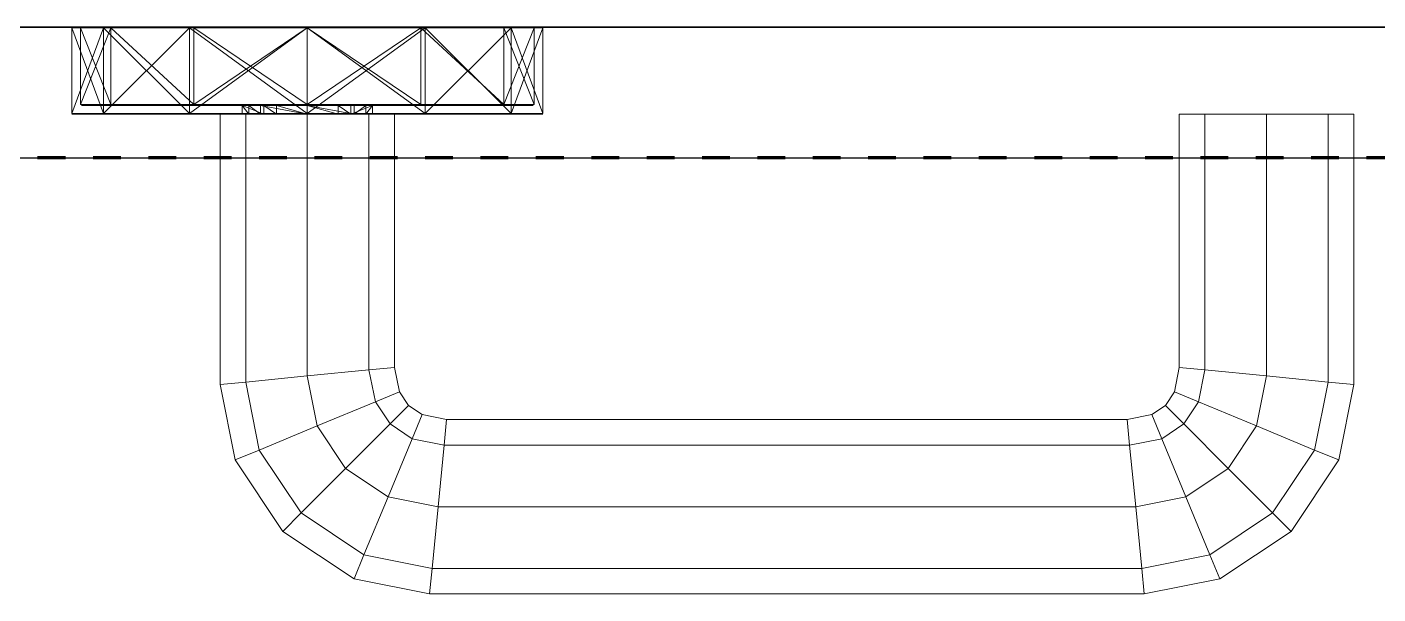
# Model space of a CAD drawing. Header units: millimetres. Extents: x -5300 to 98858, y -5196 to 93886.
# Drawn here: x 11149.9 to 11304.8, y 46285 to 46350 of the extents above; entities that cross this region are included whole.
import ezdxf

# ---------------------------------------------------------------- set-up
doc = ezdxf.new("R2010")
doc.units = ezdxf.units.MM
doc.linetypes.add('Штрих', pattern=[6.35, 3.175, -3.175])
doc.linetypes.add('Штрих_2_', pattern=[6.35, 3.175, -3.175])
for name, color, linetype, lineweight, true_color in [('_Разделитель помещений_', 4, 'Штрих', 70, 0x00ffff), ('Двери', 7, 'Continuous', 18, 0x7f7f7f), ('Стены', 7, 'Continuous', 18, 0x7f7f7f), ('Стены разрез', 7, 'Continuous', 50, 0x7f7f7f)]:
    doc.layers.add(name, color=color, linetype=linetype, lineweight=lineweight, true_color=true_color)

# ---------------------------------------------------------------- blocks, each defined once
blk = doc.blocks.new('СТВ_Перегородка_Кирпич 173020 - СТВ_Перегородка_Кирпич 2-247787-Подвал')
at = {"layer": 'Стены', "color": 254, "true_color": 0xd4d4d4}
blk.add_line((0, 46350), (15250, 46350), dxfattribs=at)
blk = doc.blocks.new('СТВ_Перегородка_Кирпич 173020 - СТВ_Перегородка_Кирпич 173020-247784-Подвал')
at = {"layer": 'Стены', "color": 254, "true_color": 0xd4d4d4}
for p, q in [((10420, 46350), (12120, 46350)), ((12120, 46350), (10420, 46350)), ((12120, 46335), (10420, 46335))]:
    blk.add_line(p, q, dxfattribs=at)
at = {"layer": 'Стены разрез', "color": 254, "lineweight": 25, "true_color": 0xd4d4d4}
for p, q in [((15250, 46350), (3230, 46350)), ((9750, 46350), (15250, 46350)), ((3230, 46335), (15250, 46335))]:
    blk.add_line(p, q, dxfattribs=at)
blk.add_blockref('СТВ_Перегородка_Кирпич 173020 - СТВ_Перегородка_Кирпич 2-247787-Подвал', (0, 0))
blk = doc.blocks.new('Дп-13 - Дп-13-247892-Подвал')
at = {"layer": 'Двери', "color": 254, "true_color": 0xd4d4d4}
for p, q in [((10420, 46350), (12120, 46350)), ((10420, 46350), (12120, 46350)), ((12032, 46350), (10508, 46350)), ((12032, 46350), (10508, 46350)), ((12032, 46350), (11132, 46350)), ((12032, 46350), (11132, 46350)), ((11132, 46350), (12032, 46350)), ((11132, 46350), (12032, 46350)), ((11158.62, 46350), (11155, 46350)), ((11155, 46350), (11158.62, 46350)), ((11155, 46350), (11168.5, 46350)), ((11158.7, 46350), (11155.1, 46350)), ((11155.1, 46350), (11158.7, 46350)), ((11159.4, 46350), (11155.1, 46350)), ((11155.9, 46350), (11155.1, 46350)), ((11155.1, 46350), (11159.4, 46350)), ((11159.4, 46350), (11155.9, 46350)), ((11155.9, 46350), (11159.4, 46350)), ((11168.5, 46350), (11158.62, 46350)), ((11158.62, 46350), (11168.5, 46350)), ((11158.62, 46350), (11168.5, 46350)), ((11168.55, 46350), (11158.7, 46350)), ((11168.55, 46350), (11158.7, 46350)), ((11159.4, 46350), (11158.7, 46350)), ((11159.4, 46350), (11158.7, 46350)), ((11168.95, 46350), (11159.4, 46350)), ((11168.95, 46350), (11159.4, 46350)), ((11168.55, 46350), (11159.4, 46350)), ((11168.55, 46350), (11159.4, 46350)), ((11182, 46350), (11168.5, 46350)), ((11182, 46350), (11168.5, 46350)), ((11195.5, 46350), (11168.5, 46350)), ((11195.5, 46350), (11168.5, 46350)), ((11195.5, 46350), (11168.5, 46350)), ((11168.5, 46350), (11168.5, 46350)), ((11182, 46350), (11168.55, 46350)), ((11182, 46350), (11168.55, 46350)), ((11168.95, 46350), (11168.55, 46350)), ((11168.95, 46350), (11168.55, 46350)), ((11182, 46350), (11168.95, 46350)), ((11182, 46350), (11168.95, 46350)), ((11182, 46350), (11168.95, 46350)), ((11182, 46350), (11168.95, 46350)), ((11195.05, 46350), (11182, 46350)), ((11195.45, 46350), (11182, 46350)), ((11195.05, 46350), (11182, 46350)), ((11195.45, 46350), (11182, 46350)), ((11195.05, 46350), (11182, 46350)), ((11182, 46350), (11182, 46350)), ((11195.05, 46350), (11182, 46350)), ((11182, 46350), (11182, 46350)), ((11182, 46350), (11195.5, 46350)), ((11195.5, 46350), (11182, 46350)), ((11204.6, 46350), (11195.05, 46350)), ((11204.6, 46350), (11195.05, 46350)), ((11195.05, 46350), (11195.45, 46350)), ((11195.05, 46350), (11195.45, 46350)), ((11195.45, 46350), (11205.3, 46350)), ((11205.3, 46350), (11195.45, 46350)), ((11204.6, 46350), (11195.45, 46350)), ((11204.6, 46350), (11195.45, 46350)), ((11195.5, 46350), (11205.38, 46350)), ((11205.38, 46350), (11195.5, 46350)), ((11195.5, 46350), (11209, 46350)), ((11195.5, 46350), (11205.38, 46350)), ((11195.5, 46350), (11195.5, 46350)), ((11204.6, 46350), (11208.1, 46350)), ((11208.1, 46350), (11204.6, 46350)), ((11204.6, 46350), (11205.3, 46350)), ((11204.6, 46350), (11208.9, 46350)), ((11208.9, 46350), (11204.6, 46350)), ((11204.6, 46350), (11205.3, 46350)), ((11205.3, 46350), (11208.9, 46350)), ((11208.9, 46350), (11205.3, 46350)), ((11205.38, 46350), (11209, 46350)), ((11209, 46350), (11205.38, 46350)), ((11208.1, 46350), (11208.9, 46350)), ((11158.62, 46349.9), (11155, 46349.9)), ((11158.62, 46349.9), (11155, 46349.9)), ((11155, 46349.9), (11155, 46340.1)), ((11158.62, 46349.9), (11155, 46340.1)), ((11158.62, 46340.1), (11155, 46349.9)), ((11158.62, 46349.9), (11155, 46349.9)), ((11155, 46349.9), (11158.62, 46349.9)), ((11155, 46340.1), (11155, 46349.9)), ((11158.62, 46340.1), (11155, 46349.9)), ((11155, 46349.9), (11158.62, 46340.1)), ((11159.48, 46349.9), (11156, 46349.9)), ((11156, 46349.9), (11159.48, 46349.9)), ((11156, 46341.1), (11156, 46349.9)), ((11159.48, 46349.9), (11156, 46341.1)), ((11156, 46349.9), (11159.48, 46341.1)), ((11168.5, 46349.9), (11158.62, 46349.9)), ((11168.5, 46349.9), (11158.62, 46349.9)), ((11168.5, 46340.1), (11158.62, 46349.9)), ((11168.5, 46349.9), (11158.62, 46340.1)), ((11158.62, 46349.9), (11158.62, 46340.1)), ((11158.62, 46349.9), (11158.62, 46340.1)), ((11168.5, 46349.9), (11158.62, 46349.9)), ((11158.62, 46349.9), (11168.5, 46349.9)), ((11168.5, 46340.1), (11158.62, 46349.9)), ((11158.62, 46340.1), (11158.62, 46349.9)), ((11158.62, 46340.1), (11158.62, 46349.9)), ((11158.62, 46340.1), (11168.5, 46349.9)), ((11169, 46349.9), (11159.48, 46349.9)), ((11169, 46349.9), (11159.48, 46349.9)), ((11169, 46341.1), (11159.48, 46349.9)), ((11159.48, 46341.1), (11159.48, 46349.9)), ((11169, 46341.1), (11159.48, 46349.9)), ((11159.48, 46341.1), (11159.48, 46349.9)), ((11182, 46349.9), (11168.5, 46349.9)), ((11182, 46349.9), (11168.5, 46349.9)), ((11182, 46349.9), (11168.5, 46340.1)), ((11182, 46340.1), (11168.5, 46349.9)), ((11168.5, 46349.9), (11168.5, 46340.1)), ((11168.5, 46349.9), (11168.5, 46340.1)), ((11182, 46349.9), (11168.5, 46349.9)), ((11168.5, 46349.9), (11182, 46349.9)), ((11168.5, 46340.1), (11168.5, 46349.9)), ((11182, 46340.1), (11168.5, 46349.9)), ((11168.5, 46340.1), (11168.5, 46349.9)), ((11168.5, 46349.9), (11182, 46340.1)), ((11182, 46349.9), (11169, 46349.9)), ((11182, 46349.9), (11169, 46349.9)), ((11182, 46349.9), (11169, 46341.1)), ((11169, 46341.1), (11169, 46349.9)), ((11182, 46341.1), (11169, 46349.9)), ((11169, 46341.1), (11169, 46349.9)), ((11195, 46349.9), (11182, 46349.9)), ((11195.5, 46349.9), (11182, 46349.9)), ((11195, 46349.9), (11182, 46349.9)), ((11182, 46349.9), (11195.5, 46349.9)), ((11195, 46349.9), (11182, 46341.1)), ((11182, 46341.1), (11182, 46349.9)), ((11195.5, 46349.9), (11182, 46340.1)), ((11182, 46349.9), (11182, 46340.1)), ((11195, 46341.1), (11182, 46349.9)), ((11182, 46341.1), (11182, 46349.9)), ((11182, 46349.9), (11195.5, 46340.1)), ((11182, 46349.9), (11182, 46340.1)), ((11182, 46349.9), (11195.5, 46349.9)), ((11182, 46349.9), (11195.5, 46349.9)), ((11182, 46340.1), (11182, 46349.9)), ((11182, 46340.1), (11195.5, 46349.9)), ((11182, 46340.1), (11182, 46349.9)), ((11182, 46349.9), (11195.5, 46340.1)), ((11195, 46349.9), (11204.52, 46349.9)), ((11204.52, 46349.9), (11195, 46349.9)), ((11204.52, 46341.1), (11195, 46349.9)), ((11195, 46341.1), (11195, 46349.9)), ((11204.52, 46341.1), (11195, 46349.9)), ((11195, 46341.1), (11195, 46349.9)), ((11205.38, 46349.9), (11195.5, 46349.9)), ((11195.5, 46349.9), (11205.38, 46349.9)), ((11195.5, 46349.9), (11195.5, 46340.1)), ((11195.5, 46349.9), (11205.38, 46340.1)), ((11195.5, 46349.9), (11195.5, 46340.1)), ((11195.5, 46340.1), (11205.38, 46349.9)), ((11195.5, 46349.9), (11205.38, 46349.9)), ((11195.5, 46349.9), (11205.38, 46349.9)), ((11195.5, 46340.1), (11195.5, 46349.9)), ((11195.5, 46349.9), (11205.38, 46340.1)), ((11195.5, 46340.1), (11195.5, 46349.9)), ((11195.5, 46340.1), (11205.38, 46349.9)), ((11204.52, 46349.9), (11208, 46349.9)), ((11208, 46349.9), (11204.52, 46349.9)), ((11204.52, 46341.1), (11204.52, 46349.9)), ((11204.52, 46341.1), (11208, 46349.9)), ((11208, 46341.1), (11204.52, 46349.9)), ((11204.52, 46341.1), (11204.52, 46349.9)), ((11205.38, 46349.9), (11209, 46349.9)), ((11205.38, 46349.9), (11209, 46349.9)), ((11205.38, 46349.9), (11205.38, 46340.1)), ((11205.38, 46349.9), (11209, 46340.1)), ((11205.38, 46349.9), (11205.38, 46340.1)), ((11205.38, 46340.1), (11209, 46349.9)), ((11205.38, 46349.9), (11209, 46349.9)), ((11209, 46349.9), (11205.38, 46349.9)), ((11205.38, 46340.1), (11205.38, 46349.9)), ((11205.38, 46340.1), (11209, 46349.9)), ((11209, 46340.1), (11205.38, 46349.9)), ((11205.38, 46340.1), (11205.38, 46349.9)), ((11208, 46341.1), (11208, 46349.9)), ((11209, 46349.9), (11209, 46340.1)), ((11209, 46340.1), (11209, 46349.9)), ((11159.48, 46341.1), (11156, 46341.1)), ((11156, 46341.1), (11159.48, 46341.1)), ((11159.57, 46341), (11156.1, 46341)), ((11156.1, 46341), (11159.57, 46341)), ((11177, 46341), (11156.1, 46341)), ((11177, 46341), (11156.1, 46341)), ((11177, 46341), (11156.1, 46341)), ((11169, 46341.1), (11159.48, 46341.1)), ((11169, 46341.1), (11159.48, 46341.1)), ((11169.05, 46341), (11159.57, 46341)), ((11169.05, 46341), (11159.57, 46341)), ((11175.28, 46341), (11159.57, 46341)), ((11174.53, 46341), (11159.57, 46341)), ((11177, 46341), (11159.57, 46341)), ((11177, 46341), (11159.57, 46341)), ((11177, 46341), (11159.57, 46341)), ((11182, 46341.1), (11169, 46341.1)), ((11182, 46341.1), (11169, 46341.1)), ((11182, 46341), (11169.05, 46341)), ((11182, 46341), (11169.05, 46341)), ((11176.62, 46341), (11169.05, 46341)), ((11175.28, 46341), (11169.05, 46341)), ((11169.05, 46341), (11177, 46341)), ((11169.05, 46341), (11177, 46341)), ((11169.05, 46341), (11178.46, 46341)), ((11175.28, 46341), (11174.53, 46341)), ((11174.53, 46340), (11174.53, 46341)), ((11174.53, 46341), (11177, 46341)), ((11175.28, 46340), (11174.53, 46341)), ((11174.53, 46341), (11177, 46341)), ((11174.53, 46341), (11177, 46340)), ((11176.62, 46341), (11175.28, 46341)), ((11175.28, 46341), (11176.62, 46340)), ((11175.28, 46341), (11175.28, 46340)), ((11182, 46341), (11176.62, 46341)), ((11182, 46341), (11176.62, 46341)), ((11182, 46340), (11176.62, 46341)), ((11176.62, 46341), (11176.62, 46340)), ((11177, 46341), (11177, 46340)), ((11177, 46341), (11178.46, 46341)), ((11177, 46341), (11177, 46340)), ((11177, 46341), (11177, 46341)), ((11177, 46341), (11177, 46340)), ((11177, 46341), (11177, 46340)), ((11177, 46341), (11177, 46341)), ((11177, 46341), (11177, 46341)), ((11177, 46341), (11177, 46340)), ((11177, 46341), (11177, 46340)), ((11177, 46341), (11177, 46340)), ((11177, 46341), (11177, 46341)), ((11177, 46341), (11178.46, 46340)), ((11177, 46340), (11177, 46341)), ((11177, 46340), (11177, 46341)), ((11177, 46340), (11177, 46341)), ((11177, 46340), (11177, 46341)), ((11177, 46341), (11177, 46341)), ((11182, 46341), (11178.46, 46341)), ((11182, 46341), (11178.46, 46341)), ((11182, 46340), (11178.46, 46341)), ((11178.46, 46341), (11178.46, 46340)), ((11195, 46341.1), (11182, 46341.1)), ((11195, 46341.1), (11182, 46341.1)), ((11194.95, 46341), (11182, 46341)), ((11194.95, 46341), (11182, 46341)), ((11187.38, 46341), (11182, 46341)), ((11182, 46341), (11185.54, 46341)), ((11187.38, 46340), (11182, 46341)), ((11187.38, 46341), (11182, 46341)), ((11182, 46341), (11182, 46341)), ((11182, 46341), (11182, 46340)), ((11182, 46341), (11182, 46341)), ((11182, 46341), (11185.54, 46341)), ((11182, 46341), (11185.54, 46340)), ((11182, 46341), (11182, 46340)), ((11187, 46341), (11185.54, 46341)), ((11187, 46340), (11185.54, 46341)), ((11194.95, 46341), (11185.54, 46341)), ((11185.54, 46341), (11185.54, 46340)), ((11189.47, 46341), (11187, 46341)), ((11187, 46341), (11187, 46340)), ((11187, 46341), (11187, 46340)), ((11189.47, 46341), (11187, 46341)), ((11189.47, 46341), (11187, 46340)), ((11204.43, 46341), (11187, 46341)), ((11187, 46341), (11187, 46341)), ((11187, 46341), (11187, 46341)), ((11187, 46341), (11207.9, 46341)), ((11187, 46341), (11187, 46340)), ((11187, 46341), (11187, 46340)), ((11187, 46341), (11187, 46340)), ((11187, 46341), (11207.9, 46341)), ((11187, 46341), (11187, 46341)), ((11187, 46341), (11187, 46340)), ((11187, 46341), (11187, 46340)), ((11207.9, 46341), (11187, 46341)), ((11187, 46341), (11187, 46341)), ((11187, 46341), (11187, 46340)), ((11187, 46341), (11187, 46340)), ((11187, 46341), (11204.43, 46341)), ((11187, 46341), (11187, 46341)), ((11187, 46341), (11187, 46340)), ((11187, 46341), (11204.43, 46341)), ((11187, 46341), (11194.95, 46341)), ((11187, 46341), (11187, 46340)), ((11187, 46341), (11194.95, 46341)), ((11188.72, 46341), (11187.38, 46341)), ((11188.72, 46341), (11187.38, 46340)), ((11194.95, 46341), (11187.38, 46341)), ((11187.38, 46340), (11187.38, 46341)), ((11189.47, 46341), (11188.72, 46341)), ((11189.47, 46341), (11188.72, 46340)), ((11188.72, 46341), (11194.95, 46341)), ((11188.72, 46341), (11204.43, 46341)), ((11188.72, 46341), (11188.72, 46340)), ((11189.47, 46341), (11189.47, 46340)), ((11189.47, 46341), (11204.43, 46341)), ((11194.95, 46341), (11204.43, 46341)), ((11204.43, 46341), (11194.95, 46341)), ((11204.52, 46341.1), (11195, 46341.1)), ((11204.52, 46341.1), (11195, 46341.1)), ((11204.43, 46341), (11207.9, 46341)), ((11207.9, 46341), (11204.43, 46341)), ((11204.52, 46341.1), (11208, 46341.1)), ((11208, 46341.1), (11204.52, 46341.1)), ((11158.62, 46340.1), (11155, 46340.1)), ((11158.62, 46340.1), (11155, 46340.1)), ((11158.62, 46340.1), (11155, 46340.1)), ((11155, 46340.1), (11158.62, 46340.1)), ((11158.62, 46340), (11155, 46340)), ((11155, 46340), (11158.62, 46340)), ((11168.5, 46340), (11155, 46340)), ((11158.7, 46340), (11155.1, 46340)), ((11158.7, 46340), (11155.1, 46340)), ((11177, 46340), (11155.1, 46340)), ((11177, 46340), (11155.1, 46340)), ((11177, 46340), (11155.1, 46340)), ((11168.5, 46340.1), (11158.62, 46340.1)), ((11168.5, 46340.1), (11158.62, 46340.1)), ((11168.5, 46340.1), (11158.62, 46340.1)), ((11158.62, 46340.1), (11168.5, 46340.1)), ((11168.5, 46340), (11158.62, 46340)), ((11158.62, 46340), (11168.5, 46340)), ((11168.5, 46340), (11158.62, 46340)), ((11168.55, 46340), (11158.7, 46340)), ((11168.55, 46340), (11158.7, 46340)), ((11175.28, 46340), (11158.7, 46340)), ((11174.53, 46340), (11158.7, 46340)), ((11177, 46340), (11158.7, 46340)), ((11158.7, 46340), (11177, 46340)), ((11177, 46340), (11158.7, 46340)), ((11182, 46340.1), (11168.5, 46340.1)), ((11182, 46340.1), (11168.5, 46340.1)), ((11168.5, 46340.1), (11182, 46340.1)), ((11168.5, 46340.1), (11182, 46340.1)), ((11182, 46340), (11168.5, 46340)), ((11168.5, 46340), (11182, 46340)), ((11168.5, 46340), (11168.5, 46340)), ((11168.5, 46340), (11195.5, 46340)), ((11168.5, 46340), (11195.5, 46340)), ((11168.5, 46340), (11195.5, 46340)), ((11182, 46340), (11168.55, 46340)), ((11182, 46340), (11168.55, 46340)), ((11176.62, 46340), (11168.55, 46340)), ((11168.55, 46340), (11175.28, 46340)), ((11168.55, 46340), (11178.46, 46340)), ((11168.55, 46340), (11177, 46340)), ((11168.55, 46340), (11177, 46340)), ((11172, 46340), (11174.93, 46340)), ((11172, 46309.02), (11172, 46340)), ((11174.93, 46340), (11172, 46340)), ((11172, 46340), (11172, 46309.02)), ((11175.28, 46340), (11174.53, 46340)), ((11174.53, 46340), (11177, 46340)), ((11174.53, 46340), (11177, 46340)), ((11174.93, 46340), (11174.93, 46309.3)), ((11174.93, 46340), (11182, 46340)), ((11174.93, 46309.3), (11174.93, 46340)), ((11174.93, 46309.3), (11174.93, 46340)), ((11182, 46340), (11174.93, 46340)), ((11174.93, 46340), (11174.93, 46309.3)), ((11176.62, 46340), (11175.28, 46340)), ((11182, 46340), (11176.62, 46340)), ((11182, 46340), (11176.62, 46340)), ((11178.46, 46340), (11177, 46340)), ((11177, 46340), (11177, 46340)), ((11177, 46340), (11177, 46340)), ((11177, 46340), (11177, 46340)), ((11177, 46340), (11177, 46340)), ((11177, 46340), (11177, 46340)), ((11182, 46340), (11178.46, 46340)), ((11182, 46340), (11178.46, 46340)), ((11195.5, 46340.1), (11182, 46340.1)), ((11195.5, 46340.1), (11182, 46340.1)), ((11182, 46340.1), (11195.5, 46340.1)), ((11182, 46340.1), (11195.5, 46340.1)), ((11195.45, 46340), (11182, 46340)), ((11182, 46340), (11195.45, 46340)), ((11187.38, 46340), (11182, 46340)), ((11185.54, 46340), (11182, 46340)), ((11187.38, 46340), (11182, 46340)), ((11182, 46340), (11182, 46340)), ((11185.54, 46340), (11182, 46340)), ((11182, 46340), (11182, 46340)), ((11182, 46340), (11195.5, 46340)), ((11182, 46340), (11195.5, 46340)), ((11182, 46340), (11182, 46310)), ((11182, 46340), (11189.07, 46340)), ((11182, 46310), (11182, 46340)), ((11182, 46310), (11182, 46340)), ((11189.07, 46340), (11182, 46340)), ((11182, 46340), (11182, 46310)), ((11187, 46340), (11185.54, 46340)), ((11185.54, 46340), (11195.45, 46340)), ((11189.47, 46340), (11187, 46340)), ((11189.47, 46340), (11187, 46340)), ((11187, 46340), (11187, 46340)), ((11187, 46340), (11195.45, 46340)), ((11187, 46340), (11187, 46340)), ((11187, 46340), (11195.45, 46340)), ((11187, 46340), (11205.3, 46340)), ((11187, 46340), (11187, 46340)), ((11187, 46340), (11205.3, 46340)), ((11187, 46340), (11208.9, 46340)), ((11187, 46340), (11187, 46340)), ((11187, 46340), (11208.9, 46340)), ((11187, 46340), (11187, 46340)), ((11187, 46340), (11205.3, 46340)), ((11187, 46340), (11208.9, 46340)), ((11188.72, 46340), (11187.38, 46340)), ((11187.38, 46340), (11195.45, 46340)), ((11189.47, 46340), (11188.72, 46340)), ((11188.72, 46340), (11205.3, 46340)), ((11188.72, 46340), (11195.45, 46340)), ((11189.07, 46340), (11189.07, 46310.7)), ((11189.07, 46340), (11192, 46340)), ((11189.07, 46310.7), (11189.07, 46340)), ((11189.07, 46310.7), (11189.07, 46340)), ((11192, 46340), (11189.07, 46340)), ((11189.07, 46340), (11189.07, 46310.7)), ((11189.47, 46340), (11205.3, 46340)), ((11192, 46340), (11192, 46310.98)), ((11192, 46310.98), (11192, 46340)), ((11205.3, 46340), (11195.45, 46340)), ((11195.45, 46340), (11205.3, 46340)), ((11195.5, 46340.1), (11205.38, 46340.1)), ((11195.5, 46340.1), (11205.38, 46340.1)), ((11195.5, 46340.1), (11205.38, 46340.1)), ((11195.5, 46340.1), (11205.38, 46340.1)), ((11195.5, 46340), (11205.38, 46340)), ((11205.38, 46340), (11195.5, 46340)), ((11195.5, 46340), (11195.5, 46340)), ((11205.38, 46340), (11195.5, 46340)), ((11209, 46340), (11195.5, 46340)), ((11205.3, 46340), (11208.9, 46340)), ((11205.3, 46340), (11208.9, 46340)), ((11205.38, 46340.1), (11209, 46340.1)), ((11205.38, 46340.1), (11209, 46340.1)), ((11205.38, 46340.1), (11209, 46340.1)), ((11209, 46340.1), (11205.38, 46340.1)), ((11205.38, 46340), (11209, 46340)), ((11209, 46340), (11205.38, 46340)), ((11284.93, 46340), (11282, 46340)), ((11282, 46340), (11284.93, 46340)), ((11282, 46310.98), (11282, 46340)), ((11282, 46340), (11284.93, 46340)), ((11284.93, 46340), (11282, 46340)), ((11282, 46340), (11282, 46310.98)), ((11292, 46340), (11284.93, 46340)), ((11284.93, 46340), (11292, 46340)), ((11284.93, 46310.7), (11284.93, 46340)), ((11284.93, 46340), (11292, 46340)), ((11284.93, 46340), (11284.93, 46310.7)), ((11284.93, 46310.7), (11284.93, 46340)), ((11292, 46340), (11284.93, 46340)), ((11284.93, 46340), (11284.93, 46310.7)), ((11292, 46310), (11292, 46340)), ((11292, 46340), (11299.07, 46340)), ((11299.07, 46340), (11292, 46340)), ((11292, 46340), (11299.07, 46340)), ((11292, 46340), (11292, 46310)), ((11292, 46310), (11292, 46340)), ((11299.07, 46340), (11292, 46340)), ((11292, 46340), (11292, 46310)), ((11299.07, 46309.3), (11299.07, 46340)), ((11299.07, 46340), (11302, 46340)), ((11299.07, 46340), (11299.07, 46309.3)), ((11302, 46340), (11299.07, 46340)), ((11299.07, 46340), (11302, 46340)), ((11302, 46340), (11299.07, 46340)), ((11299.07, 46340), (11299.07, 46309.3)), ((11299.07, 46309.3), (11299.07, 46340)), ((11302, 46340), (11302, 46309.02)), ((11302, 46309.02), (11302, 46340)), ((11182, 46310), (11174.93, 46309.3)), ((11174.93, 46309.3), (11182, 46310)), ((11174.93, 46309.3), (11182, 46310)), ((11182, 46310), (11174.93, 46309.3)), ((11189.07, 46310.7), (11182, 46310)), ((11182, 46310), (11189.07, 46310.7)), ((11182, 46310), (11189.07, 46310.7)), ((11189.07, 46310.7), (11182, 46310)), ((11182, 46310), (11183.14, 46304.26)), ((11183.14, 46304.26), (11182, 46310)), ((11183.14, 46304.26), (11182, 46310)), ((11182, 46310), (11183.14, 46304.26)), ((11192, 46310.98), (11189.07, 46310.7)), ((11189.07, 46310.7), (11192, 46310.98)), ((11189.07, 46310.7), (11192, 46310.98)), ((11192, 46310.98), (11189.07, 46310.7)), ((11189.07, 46310.7), (11189.8, 46307.02)), ((11189.8, 46307.02), (11189.07, 46310.7)), ((11189.8, 46307.02), (11189.07, 46310.7)), ((11189.07, 46310.7), (11189.8, 46307.02)), ((11192, 46310.98), (11192.56, 46308.16)), ((11192.56, 46308.16), (11192, 46310.98)), ((11281.44, 46308.16), (11282, 46310.98)), ((11282, 46310.98), (11281.44, 46308.16)), ((11282, 46310.98), (11284.93, 46310.7)), ((11284.93, 46310.7), (11282, 46310.98)), ((11282, 46310.98), (11284.93, 46310.7)), ((11284.93, 46310.7), (11282, 46310.98)), ((11284.2, 46307.02), (11284.93, 46310.7)), ((11284.93, 46310.7), (11284.2, 46307.02)), ((11284.93, 46310.7), (11284.2, 46307.02)), ((11284.2, 46307.02), (11284.93, 46310.7)), ((11284.93, 46310.7), (11292, 46310)), ((11292, 46310), (11284.93, 46310.7)), ((11284.93, 46310.7), (11292, 46310)), ((11292, 46310), (11284.93, 46310.7)), ((11290.86, 46304.26), (11292, 46310)), ((11292, 46310), (11290.86, 46304.26)), ((11292, 46310), (11290.86, 46304.26)), ((11290.86, 46304.26), (11292, 46310)), ((11292, 46310), (11299.07, 46309.3)), ((11299.07, 46309.3), (11292, 46310)), ((11299.07, 46309.3), (11292, 46310)), ((11292, 46310), (11299.07, 46309.3)), ((11174.93, 46309.3), (11172, 46309.02)), ((11172, 46309.02), (11174.93, 46309.3)), ((11172, 46309.02), (11174.93, 46309.3)), ((11174.93, 46309.3), (11172, 46309.02)), ((11173.72, 46300.36), (11172, 46309.02)), ((11172, 46309.02), (11173.72, 46300.36)), ((11174.93, 46309.3), (11176.48, 46301.5)), ((11176.48, 46301.5), (11174.93, 46309.3)), ((11176.48, 46301.5), (11174.93, 46309.3)), ((11174.93, 46309.3), (11176.48, 46301.5)), ((11192.56, 46308.16), (11189.8, 46307.02)), ((11189.8, 46307.02), (11192.56, 46308.16)), ((11189.8, 46307.02), (11192.56, 46308.16)), ((11192.56, 46308.16), (11189.8, 46307.02)), ((11192.56, 46308.16), (11193.6, 46306.6)), ((11193.6, 46306.6), (11192.56, 46308.16)), ((11280.4, 46306.6), (11281.44, 46308.16)), ((11281.44, 46308.16), (11280.4, 46306.6)), ((11281.44, 46308.16), (11284.2, 46307.02)), ((11284.2, 46307.02), (11281.44, 46308.16)), ((11284.2, 46307.02), (11281.44, 46308.16)), ((11281.44, 46308.16), (11284.2, 46307.02)), ((11297.52, 46301.5), (11299.07, 46309.3)), ((11299.07, 46309.3), (11297.52, 46301.5)), ((11299.07, 46309.3), (11297.52, 46301.5)), ((11297.52, 46301.5), (11299.07, 46309.3)), ((11299.07, 46309.3), (11302, 46309.02)), ((11302, 46309.02), (11299.07, 46309.3)), ((11302, 46309.02), (11299.07, 46309.3)), ((11299.07, 46309.3), (11302, 46309.02)), ((11302, 46309.02), (11300.28, 46300.36)), ((11300.28, 46300.36), (11302, 46309.02)), ((11189.8, 46307.02), (11183.14, 46304.26)), ((11183.14, 46304.26), (11189.8, 46307.02)), ((11183.14, 46304.26), (11189.8, 46307.02)), ((11189.8, 46307.02), (11183.14, 46304.26)), ((11189.8, 46307.02), (11191.49, 46304.49)), ((11191.49, 46304.49), (11189.8, 46307.02)), ((11191.49, 46304.49), (11189.8, 46307.02)), ((11189.8, 46307.02), (11191.49, 46304.49)), ((11193.6, 46306.6), (11191.49, 46304.49)), ((11191.49, 46304.49), (11193.6, 46306.6)), ((11191.49, 46304.49), (11193.6, 46306.6)), ((11193.6, 46306.6), (11191.49, 46304.49)), ((11193.6, 46306.6), (11195.16, 46305.56)), ((11195.16, 46305.56), (11193.6, 46306.6)), ((11278.84, 46305.56), (11280.4, 46306.6)), ((11280.4, 46306.6), (11278.84, 46305.56)), ((11280.4, 46306.6), (11282.51, 46304.49)), ((11282.51, 46304.49), (11280.4, 46306.6)), ((11282.51, 46304.49), (11280.4, 46306.6)), ((11280.4, 46306.6), (11282.51, 46304.49)), ((11282.51, 46304.49), (11284.2, 46307.02)), ((11284.2, 46307.02), (11282.51, 46304.49)), ((11284.2, 46307.02), (11282.51, 46304.49)), ((11282.51, 46304.49), (11284.2, 46307.02)), ((11284.2, 46307.02), (11290.86, 46304.26)), ((11290.86, 46304.26), (11284.2, 46307.02)), ((11290.86, 46304.26), (11284.2, 46307.02)), ((11284.2, 46307.02), (11290.86, 46304.26)), ((11195.16, 46305.56), (11194.02, 46302.8)), ((11194.02, 46302.8), (11195.16, 46305.56)), ((11194.02, 46302.8), (11195.16, 46305.56)), ((11195.16, 46305.56), (11194.02, 46302.8)), ((11195.16, 46305.56), (11197.98, 46305)), ((11197.98, 46305), (11195.16, 46305.56)), ((11276.02, 46305), (11278.84, 46305.56)), ((11278.84, 46305.56), (11276.02, 46305)), ((11278.84, 46305.56), (11279.98, 46302.8)), ((11279.98, 46302.8), (11278.84, 46305.56)), ((11279.98, 46302.8), (11278.84, 46305.56)), ((11278.84, 46305.56), (11279.98, 46302.8)), ((11183.14, 46304.26), (11176.48, 46301.5)), ((11176.48, 46301.5), (11183.14, 46304.26)), ((11176.48, 46301.5), (11183.14, 46304.26)), ((11183.14, 46304.26), (11176.48, 46301.5)), ((11183.14, 46304.26), (11186.39, 46299.39)), ((11186.39, 46299.39), (11183.14, 46304.26)), ((11186.39, 46299.39), (11183.14, 46304.26)), ((11183.14, 46304.26), (11186.39, 46299.39)), ((11191.49, 46304.49), (11186.39, 46299.39)), ((11186.39, 46299.39), (11191.49, 46304.49)), ((11186.39, 46299.39), (11191.49, 46304.49)), ((11191.49, 46304.49), (11186.39, 46299.39)), ((11191.49, 46304.49), (11194.02, 46302.8)), ((11194.02, 46302.8), (11191.49, 46304.49)), ((11194.02, 46302.8), (11191.49, 46304.49)), ((11191.49, 46304.49), (11194.02, 46302.8)), ((11197.98, 46305), (11197.7, 46302.07)), ((11197.7, 46302.07), (11197.98, 46305)), ((11197.7, 46302.07), (11197.98, 46305)), ((11197.98, 46305), (11197.7, 46302.07)), ((11197.98, 46305), (11276.02, 46305)), ((11276.02, 46305), (11197.98, 46305)), ((11276.02, 46305), (11276.3, 46302.07)), ((11276.3, 46302.07), (11276.02, 46305)), ((11276.3, 46302.07), (11276.02, 46305)), ((11276.02, 46305), (11276.3, 46302.07)), ((11279.98, 46302.8), (11282.51, 46304.49)), ((11282.51, 46304.49), (11279.98, 46302.8)), ((11282.51, 46304.49), (11279.98, 46302.8)), ((11279.98, 46302.8), (11282.51, 46304.49)), ((11282.51, 46304.49), (11287.61, 46299.39)), ((11287.61, 46299.39), (11282.51, 46304.49)), ((11287.61, 46299.39), (11282.51, 46304.49)), ((11282.51, 46304.49), (11287.61, 46299.39)), ((11287.61, 46299.39), (11290.86, 46304.26)), ((11290.86, 46304.26), (11287.61, 46299.39)), ((11290.86, 46304.26), (11287.61, 46299.39)), ((11287.61, 46299.39), (11290.86, 46304.26)), ((11290.86, 46304.26), (11297.52, 46301.5)), ((11297.52, 46301.5), (11290.86, 46304.26)), ((11297.52, 46301.5), (11290.86, 46304.26)), ((11290.86, 46304.26), (11297.52, 46301.5)), ((11194.02, 46302.8), (11191.26, 46296.14)), ((11191.26, 46296.14), (11194.02, 46302.8)), ((11191.26, 46296.14), (11194.02, 46302.8)), ((11194.02, 46302.8), (11191.26, 46296.14)), ((11194.02, 46302.8), (11197.7, 46302.07)), ((11197.7, 46302.07), (11194.02, 46302.8)), ((11197.7, 46302.07), (11194.02, 46302.8)), ((11194.02, 46302.8), (11197.7, 46302.07)), ((11197.7, 46302.07), (11197, 46295)), ((11197, 46295), (11197.7, 46302.07)), ((11197, 46295), (11197.7, 46302.07)), ((11197.7, 46302.07), (11197, 46295)), ((11197.7, 46302.07), (11276.3, 46302.07)), ((11276.3, 46302.07), (11197.7, 46302.07)), ((11276.3, 46302.07), (11197.7, 46302.07)), ((11197.7, 46302.07), (11276.3, 46302.07)), ((11276.3, 46302.07), (11279.98, 46302.8)), ((11279.98, 46302.8), (11276.3, 46302.07)), ((11279.98, 46302.8), (11276.3, 46302.07)), ((11276.3, 46302.07), (11279.98, 46302.8)), ((11276.3, 46302.07), (11277, 46295)), ((11277, 46295), (11276.3, 46302.07)), ((11277, 46295), (11276.3, 46302.07)), ((11276.3, 46302.07), (11277, 46295)), ((11279.98, 46302.8), (11282.74, 46296.14)), ((11282.74, 46296.14), (11279.98, 46302.8)), ((11282.74, 46296.14), (11279.98, 46302.8)), ((11279.98, 46302.8), (11282.74, 46296.14)), ((11176.48, 46301.5), (11173.72, 46300.36)), ((11173.72, 46300.36), (11176.48, 46301.5)), ((11173.72, 46300.36), (11176.48, 46301.5)), ((11176.48, 46301.5), (11173.72, 46300.36)), ((11176.48, 46301.5), (11181.3, 46294.3)), ((11181.3, 46294.3), (11176.48, 46301.5)), ((11181.3, 46294.3), (11176.48, 46301.5)), ((11176.48, 46301.5), (11181.3, 46294.3)), ((11292.7, 46294.3), (11297.52, 46301.5)), ((11297.52, 46301.5), (11292.7, 46294.3)), ((11297.52, 46301.5), (11292.7, 46294.3)), ((11292.7, 46294.3), (11297.52, 46301.5)), ((11297.52, 46301.5), (11300.28, 46300.36)), ((11300.28, 46300.36), (11297.52, 46301.5)), ((11300.28, 46300.36), (11297.52, 46301.5)), ((11297.52, 46301.5), (11300.28, 46300.36)), ((11179.18, 46292.18), (11173.72, 46300.36)), ((11173.72, 46300.36), (11179.18, 46292.18)), ((11186.39, 46299.39), (11181.3, 46294.3)), ((11181.3, 46294.3), (11186.39, 46299.39)), ((11181.3, 46294.3), (11186.39, 46299.39)), ((11186.39, 46299.39), (11181.3, 46294.3)), ((11186.39, 46299.39), (11191.26, 46296.14)), ((11191.26, 46296.14), (11186.39, 46299.39)), ((11191.26, 46296.14), (11186.39, 46299.39)), ((11186.39, 46299.39), (11191.26, 46296.14)), ((11282.74, 46296.14), (11287.61, 46299.39)), ((11287.61, 46299.39), (11282.74, 46296.14)), ((11287.61, 46299.39), (11282.74, 46296.14)), ((11282.74, 46296.14), (11287.61, 46299.39)), ((11287.61, 46299.39), (11292.7, 46294.3)), ((11292.7, 46294.3), (11287.61, 46299.39)), ((11292.7, 46294.3), (11287.61, 46299.39)), ((11287.61, 46299.39), (11292.7, 46294.3)), ((11300.28, 46300.36), (11294.82, 46292.18)), ((11294.82, 46292.18), (11300.28, 46300.36)), ((11191.26, 46296.14), (11188.5, 46289.48)), ((11188.5, 46289.48), (11191.26, 46296.14)), ((11188.5, 46289.48), (11191.26, 46296.14)), ((11191.26, 46296.14), (11188.5, 46289.48)), ((11191.26, 46296.14), (11197, 46295)), ((11197, 46295), (11191.26, 46296.14)), ((11197, 46295), (11191.26, 46296.14)), ((11191.26, 46296.14), (11197, 46295)), ((11277, 46295), (11282.74, 46296.14)), ((11282.74, 46296.14), (11277, 46295)), ((11282.74, 46296.14), (11277, 46295)), ((11277, 46295), (11282.74, 46296.14)), ((11282.74, 46296.14), (11285.5, 46289.48)), ((11285.5, 46289.48), (11282.74, 46296.14)), ((11285.5, 46289.48), (11282.74, 46296.14)), ((11282.74, 46296.14), (11285.5, 46289.48)), ((11181.3, 46294.3), (11179.18, 46292.18)), ((11179.18, 46292.18), (11181.3, 46294.3)), ((11179.18, 46292.18), (11181.3, 46294.3)), ((11181.3, 46294.3), (11179.18, 46292.18)), ((11181.3, 46294.3), (11188.5, 46289.48)), ((11188.5, 46289.48), (11181.3, 46294.3)), ((11188.5, 46289.48), (11181.3, 46294.3)), ((11181.3, 46294.3), (11188.5, 46289.48)), ((11197, 46295), (11196.3, 46287.93)), ((11196.3, 46287.93), (11197, 46295)), ((11196.3, 46287.93), (11197, 46295)), ((11197, 46295), (11196.3, 46287.93)), ((11197, 46295), (11277, 46295)), ((11277, 46295), (11197, 46295)), ((11277, 46295), (11197, 46295)), ((11197, 46295), (11277, 46295)), ((11277, 46295), (11277.7, 46287.93)), ((11277.7, 46287.93), (11277, 46295)), ((11277.7, 46287.93), (11277, 46295)), ((11277, 46295), (11277.7, 46287.93)), ((11285.5, 46289.48), (11292.7, 46294.3)), ((11292.7, 46294.3), (11285.5, 46289.48)), ((11292.7, 46294.3), (11285.5, 46289.48)), ((11285.5, 46289.48), (11292.7, 46294.3)), ((11292.7, 46294.3), (11294.82, 46292.18)), ((11294.82, 46292.18), (11292.7, 46294.3)), ((11294.82, 46292.18), (11292.7, 46294.3)), ((11292.7, 46294.3), (11294.82, 46292.18)), ((11187.36, 46286.72), (11179.18, 46292.18)), ((11179.18, 46292.18), (11187.36, 46286.72)), ((11294.82, 46292.18), (11286.64, 46286.72)), ((11286.64, 46286.72), (11294.82, 46292.18)), ((11188.5, 46289.48), (11187.36, 46286.72)), ((11187.36, 46286.72), (11188.5, 46289.48)), ((11187.36, 46286.72), (11188.5, 46289.48)), ((11188.5, 46289.48), (11187.36, 46286.72)), ((11188.5, 46289.48), (11196.3, 46287.93)), ((11196.3, 46287.93), (11188.5, 46289.48)), ((11196.3, 46287.93), (11188.5, 46289.48)), ((11188.5, 46289.48), (11196.3, 46287.93)), ((11277.7, 46287.93), (11285.5, 46289.48)), ((11285.5, 46289.48), (11277.7, 46287.93)), ((11285.5, 46289.48), (11277.7, 46287.93)), ((11277.7, 46287.93), (11285.5, 46289.48)), ((11285.5, 46289.48), (11286.64, 46286.72)), ((11286.64, 46286.72), (11285.5, 46289.48)), ((11286.64, 46286.72), (11285.5, 46289.48)), ((11285.5, 46289.48), (11286.64, 46286.72)), ((11196.02, 46285), (11187.36, 46286.72)), ((11187.36, 46286.72), (11196.02, 46285)), ((11196.3, 46287.93), (11196.02, 46285)), ((11196.02, 46285), (11196.3, 46287.93)), ((11196.02, 46285), (11196.3, 46287.93)), ((11196.3, 46287.93), (11196.02, 46285)), ((11196.3, 46287.93), (11277.7, 46287.93)), ((11277.7, 46287.93), (11196.3, 46287.93)), ((11277.7, 46287.93), (11196.3, 46287.93)), ((11196.3, 46287.93), (11277.7, 46287.93)), ((11277.7, 46287.93), (11277.98, 46285)), ((11277.98, 46285), (11277.7, 46287.93)), ((11277.98, 46285), (11277.7, 46287.93)), ((11277.7, 46287.93), (11277.98, 46285)), ((11286.64, 46286.72), (11277.98, 46285)), ((11277.98, 46285), (11286.64, 46286.72)), ((11277.98, 46285), (11196.02, 46285)), ((11196.02, 46285), (11277.98, 46285))]:
    blk.add_line(p, q, dxfattribs=at)
blk = doc.blocks.new('Дп-13 - Дп-13-247896-Подвал')
blk.add_blockref('Дп-13 - Дп-13-247892-Подвал', (0, 0))

msp = doc.modelspace()

# ---------------------------------------------------------------- linework, layer by layer
at = {"layer": '_Разделитель помещений_', "color": 131, "linetype": 'Штрих_2_', "true_color": 0xaaffff}
msp.add_line((15250, 46335), (3245, 46335), dxfattribs=at)

# ---------------------------------------------------------------- block references
at = {"layer": 'Двери', "color": 254, "true_color": 0xd4d4d4}
msp.add_blockref('Дп-13 - Дп-13-247896-Подвал', (0, 0), dxfattribs=at)
at = {"layer": 'Стены', "color": 254, "true_color": 0xd4d4d4}
msp.add_blockref('СТВ_Перегородка_Кирпич 173020 - СТВ_Перегородка_Кирпич 173020-247784-Подвал', (0, 0), dxfattribs=at)

doc.saveas('drawing.dxf')
